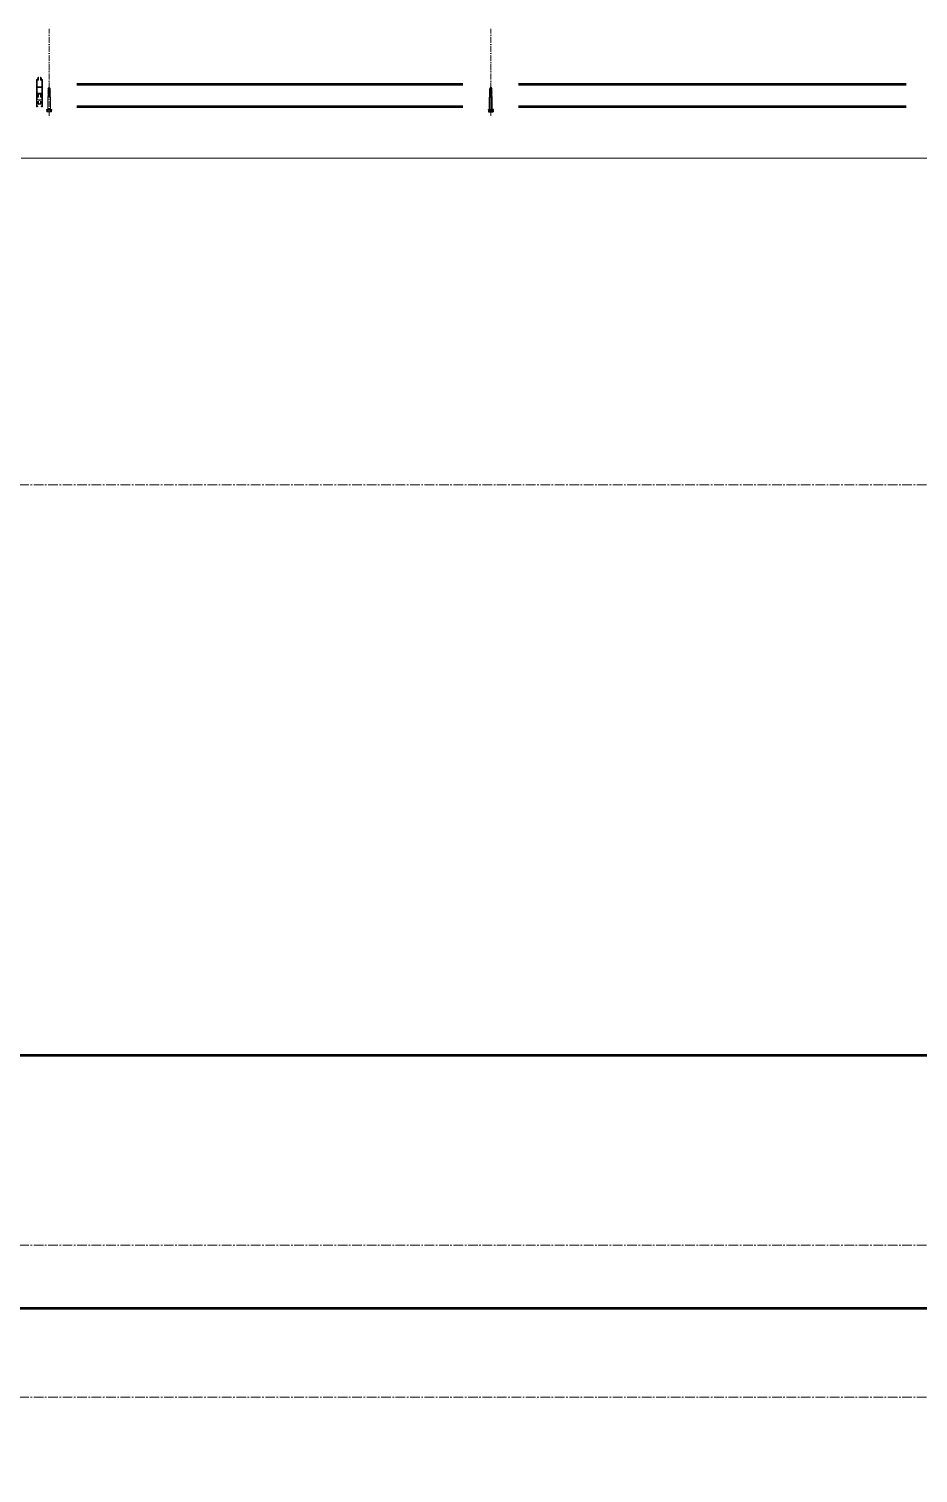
# Model space of a CAD drawing. Header units: millimetres. Extents: x -231292 to 573618, y -153144 to 564035.
# Drawn here: x 37598 to 39354, y -94095 to -91245 of the extents above; entities that cross this region are included whole.
import ezdxf

# ---------------------------------------------------------------- set-up
doc = ezdxf.new("R2010")
doc.units = ezdxf.units.MM
doc.linetypes.add('ACAD_ISO10W100', pattern=[18, 12, -3, 0, -3])
doc.linetypes.add('CENTER2', pattern=[28.575, 19.05, -3.175, 3.175, -3.175])
doc.layers.get('0').update_dxf_attribs({"color": 250})
for name, color, linetype, lineweight in [('Al', 59, 'Continuous', 13), ('АР_Стены_Стекло', 4, 'Continuous', 13), ('Витражные конструкции', 252, 'Continuous', 15), ('Оси', 1, 'ACAD_ISO10W100', 13), ('РД_Оси_100', 250, 'Continuous', 0)]:
    doc.layers.add(name, color=color, linetype=linetype, lineweight=lineweight)
doc.layers.add('КР_Балки-0.5', color=60, linetype='Continuous', lineweight=50, plot=False)
doc.layers.add('РД_Витраж_проем', color=250, linetype='Continuous', lineweight=0, plot=False)

# ---------------------------------------------------------------- blocks, each defined once
blk = doc.blocks.new('VS_5i5x45')
for p, q in [((-5.1, 3.9), (-4.7, 4.5)), ((-5.1, -3.9), (-5.1, 3.9)), ((-5.1, 0), (-5.1, 3.9)), ((-5.1, 0), (-5.1, -3.9)), ((-1.4, 4.5), (-4.7, 4.5)), ((-1.4, 2.7), (-4.7, 2.7)), ((-1.4, 2.7), (-3.2, 2.7)), ((-1.1, 5), (-1.4, 4.5)), ((-1.1, 5), (-0.5, 5)), ((-1.1, 0), (-1.1, 5)), ((-1.1, 0), (-1.1, -5)), ((-0.5, 5), (-0.5, 0)), ((-0.5, 2.7), (23.8, 2.7)), ((-0.5, -5), (-0.5, 0)), ((23.8, 2.7), (24.7, -2.8)), ((24.1, 1.8), (23.8, 2.7)), ((24.1, 1.8), (25, -1.8)), ((24.1, 1.8), (25.4, 1.8)), ((25.4, 1.8), (25.6, 2.7)), ((25.4, 1.8), (26.3, -1.8)), ((25.6, 2.7), (26.5, -2.8)), ((25.9, 1.8), (25.6, 2.7)), ((25.9, 1.8), (26.8, -1.8)), ((25.9, 1.8), (27.2, 1.8)), ((27.2, 1.8), (27.4, 2.7)), ((27.2, 1.8), (28.1, -1.8)), ((27.4, 2.7), (28.3, -2.8)), ((27.7, 1.8), (27.4, 2.7)), ((27.7, 1.8), (28.6, -1.8)), ((27.7, 1.8), (29, 1.8)), ((29, 1.8), (29.2, 2.7)), ((29, 1.8), (29.9, -1.8)), ((29.2, 2.7), (30.1, -2.8)), ((29.5, 1.8), (29.2, 2.7)), ((29.5, 1.8), (30.4, -1.8)), ((29.5, 1.8), (30.8, 1.8)), ((30.8, 1.8), (31, 2.7)), ((30.8, 1.8), (31.7, -1.8)), ((31, 2.7), (31.9, -2.8)), ((31.3, 1.8), (31, 2.7)), ((31.3, 1.8), (32.2, -1.8)), ((31.3, 1.8), (32.6, 1.8)), ((32.6, 1.8), (32.8, 2.7)), ((32.6, 1.8), (33.5, -1.8)), ((32.8, 2.7), (33.7, -2.8)), ((33.1, 1.8), (32.8, 2.7)), ((33.1, 1.8), (34, -1.8)), ((33.1, 1.8), (34.4, 1.8)), ((34.4, 1.8), (34.6, 2.7)), ((34.4, 1.8), (35.3, -1.8)), ((34.6, 2.7), (35.5, -2.8)), ((34.9, 1.8), (34.6, 2.7)), ((34.9, 1.8), (35.8, -1.8)), ((34.9, 1.8), (36.2, 1.8)), ((36.2, 1.8), (36.4, 2.7)), ((36.2, 1.8), (37.1, -1.8)), ((36.4, 2.7), (37.3, -2.8)), ((36.7, 1.8), (36.4, 2.7)), ((36.7, 1.8), (37.6, -1.8)), ((36.7, 1.8), (38, 1.8)), ((38, 1.8), (38.2, 2.7)), ((38, 1.8), (38.9, -1.8)), ((38.2, 2.7), (39.1, -2.8)), ((38.5, 1.8), (38.2, 2.7)), ((38.5, 1.8), (39.4, -1.8)), ((38.5, 1.8), (39.8, 1.8)), ((39.8, 1.8), (40, 2.7)), ((39.8, 1.8), (40.6, -1.7)), ((40, 2.7), (40.9, -2.6)), ((40.3, 1.8), (40, 2.7)), ((40.3, 1.8), (41.7, 1.2)), ((40.3, 1.8), (41.1, -1.5)), ((41.7, 1.2), (41.9, 2.1)), ((41.7, 1.2), (42.3, -1)), ((42.3, 0.9), (41.9, 2.1)), ((41.9, 2.1), (42.6, -1.9)), ((42.3, 0.9), (44.5, 0)), ((42.3, 0.9), (42.7, -0.8)), ((42.7, -0.8), (44.5, 0)), ((-5.1, -3.9), (-4.7, -4.5)), ((-1.4, -2.8), (-4.7, -2.8)), ((-1.4, -4.5), (-4.7, -4.5)), ((-1.1, -5), (-1.4, -4.5)), ((-1.1, -5), (-0.5, -5)), ((-0.5, -2.8), (24.7, -2.8)), ((25, -1.8), (24.7, -2.8)), ((25, -1.8), (26.3, -1.8)), ((26.3, -1.8), (26.5, -2.8)), ((26.8, -1.8), (26.5, -2.8)), ((26.8, -1.8), (28.1, -1.8)), ((28.1, -1.8), (28.3, -2.8)), ((28.6, -1.8), (28.3, -2.8)), ((28.6, -1.8), (29.9, -1.8)), ((29.9, -1.8), (30.1, -2.8)), ((30.4, -1.8), (30.1, -2.8)), ((30.4, -1.8), (31.7, -1.8)), ((31.7, -1.8), (31.9, -2.8)), ((32.2, -1.8), (31.9, -2.8)), ((32.2, -1.8), (33.5, -1.8)), ((33.5, -1.8), (33.7, -2.8)), ((34, -1.8), (33.7, -2.8)), ((34, -1.8), (35.3, -1.8)), ((35.3, -1.8), (35.5, -2.8)), ((35.8, -1.8), (35.5, -2.8)), ((35.8, -1.8), (37.1, -1.8)), ((37.1, -1.8), (37.3, -2.8)), ((37.6, -1.8), (37.3, -2.8)), ((37.6, -1.8), (38.9, -1.8)), ((38.9, -1.8), (39.1, -2.8)), ((39.4, -1.8), (39.1, -2.8)), ((39.4, -1.8), (40.3, -1.8)), ((40.3, -1.8), (40.6, -1.7)), ((40.6, -1.7), (40.9, -2.6)), ((41.1, -1.5), (40.9, -2.6)), ((41.1, -1.5), (42.3, -1)), ((42.3, -1), (42.6, -1.9)), ((42.7, -0.8), (42.6, -1.9))]:
    blk.add_line(p, q)
for centre, radius, start, end in [((-3.5, 3.6), 1.48, 144.0604, 216.6704), ((5.5, 0.4), 10.5, 166.9324, 182.0307), ((6.1, 0), 7.97, 159.8247, 200.1753), ((-0.8, 3.6), 1.07, 125.3093, 234.6907), ((5.5, -0.4), 10.5, 177.9693, 193.0676), ((-3.5, -3.6), 1.48, 143.3296, 215.9396), ((-0.8, -3.6), 1.07, 125.3093, 234.6907)]:
    blk.add_arc(centre, radius, start, end)
blk = doc.blocks.new('ТПУ-032-07')
at = {"color": 191}
blk.add_lwpolyline([(-10.5, -5.2, 0.414214), (-10.2, -5.5), (-9.8, -5.5, -0.414214), (-9.5, -5.8), (-9.5, -5.9, -0.198912), (-9.6, -6.1), (-10.4, -6.9, -0.198912), (-10.6, -7), (-12, -7), (-12, 0), (-9.8, 0, 0.324532), (-9.5, 0.3), (-9.5, 1.4, 0.231307), (-9.6, 1.6), (-10, 1.9, -0.316767), (-10, 2.2), (-8.6, 4.3, -0.780158), (-8, 4.3), (-8, -0.7, 0.493145), (-7.7, -0.9), (-6.1, -0.5, -0.131652), (-5.9, -0.5), (-4.3, -0.9, 0.493145), (-4, -0.7), (-4, 4.3, -0.780158), (-3.4, 4.3), (-2, 2.2, -0.316767), (-2, 1.9), (-2.4, 1.6, 0.231307), (-2.5, 1.4), (-2.5, 0.3, 0.324532), (-2.2, 0), (0, 0), (0, -7), (-1.4, -7, -0.198912), (-1.6, -6.9), (-2.4, -6.1, -0.198912), (-2.5, -5.9), (-2.5, -5.8, -0.414214), (-2.2, -5.5), (-1.8, -5.5, 0.414214), (-1.5, -5.2), (-1.5, -2.9, 0.339454), (-1.7, -2.6), (-5.9, -1.5, 0.131652), (-6.1, -1.5), (-10.3, -2.6, 0.339454), (-10.5, -2.9)], format="xyb", close=True, dxfattribs=at)
blk = doc.blocks.new('ТПУ-032-33')
at = {"color": 191}
for points in [[(-1.4, -33), (0, -33), (0, 0), (-2.2, 0, -0.414214), (-2.5, 0.2), (-2.5, 1.4, -0.231307), (-2.4, 1.6), (-2, 1.9, 0.316767), (-2, 2.1), (-3.4, 4.3, 0.780158), (-4, 4.3), (-4, -1.2, 0.414214), (-3.8, -1.5), (-1.8, -1.5, -0.414214), (-1.5, -1.8), (-1.5, -14.3, -0.493145), (-1.8, -14.6), (-5.9, -14.6, 0.131652), (-6.1, -14.6), (-10.2, -14.6, -0.493145), (-10.5, -14.3), (-10.5, -1.8, -0.414214), (-10.2, -1.5), (-8.2, -1.5, 0.414214), (-8, -1.2), (-8, 4.3, 0.780158), (-8.6, 4.3), (-10, 2.1, 0.316767), (-10, 1.9), (-9.6, 1.6, -0.231307), (-9.5, 1.4), (-9.5, 0.2, -0.414214), (-9.8, 0), (-12, 0), (-12, -33), (-10.6, -33, 0.198912), (-10.4, -32.9), (-9.6, -32.1, 0.198912), (-9.5, -31.9), (-9.5, -31.8, 0.414214), (-9.8, -31.5), (-10.2, -31.5, -0.414214), (-10.5, -31.2), (-10.5, -28.9, -0.339454), (-10.3, -28.6), (-6.1, -28.6, -0.131652), (-5.9, -28.6), (-1.7, -28.6, -0.339454), (-1.5, -28.9), (-1.5, -31.2, -0.414214), (-1.8, -31.5), (-2.2, -31.5, 0.414214), (-2.5, -31.8), (-2.5, -31.9, 0.198912), (-2.4, -32.1), (-1.6, -32.9, 0.198912)], [(-1.5, -15.9, 0.339454), (-1.7, -15.6), (-5.9, -15.6, 0.131652), (-6.1, -15.6), (-10.3, -15.6, 0.339454), (-10.5, -15.9), (-10.5, -26.8, 0.493145), (-10.2, -27.1), (-6.1, -27.1, -0.131652), (-5.9, -27.1), (-1.8, -27.1, 0.493145), (-1.5, -26.8)]]:
    blk.add_lwpolyline(points, format="xyb", close=True, dxfattribs=at)
blk = doc.blocks.new('ТПУ-032-14')
at = {"color": 191}
for p, q in [((-12, 0), (-12, -14)), ((-9.8, 0), (-12, 0)), ((-8.5, 4.4), (-10, 2.1)), ((-10, 1.9), (-9.6, 1.6)), ((-9.5, 1.4), (-9.5, 0.2)), ((-8, -1.2), (-8, 4.2)), ((-4, 4.2), (-4, -1.2)), ((-2, 2.1), (-3.5, 4.4)), ((-2.5, 0.2), (-2.5, 1.4)), ((-2.4, 1.6), (-2, 1.9)), ((0, 0), (-2.3, 0)), ((0, -14), (0, 0)), ((-12, -14), (-10.6, -14)), ((-10.5, -5.8), (-10.5, -1.8)), ((-10.5, -12.2), (-10.5, -9.9)), ((-10.4, -13.9), (-9.6, -13.1)), ((-10.3, -9.6), (-6.1, -8.5)), ((-10.2, -1.5), (-8.2, -1.5)), ((-9.8, -12.5), (-10.2, -12.5)), ((-9.5, -12.9), (-9.5, -12.8)), ((-6.1, -5.9), (-9.2, -6.8)), ((-2.8, -6.8), (-5.9, -5.9)), ((-5.9, -8.5), (-1.7, -9.6)), ((-3.8, -1.5), (-1.8, -1.5)), ((-2.5, -12.8), (-2.5, -12.9)), ((-2.4, -13.1), (-1.6, -13.9)), ((-1.8, -12.5), (-2.3, -12.5)), ((-1.5, -1.8), (-1.5, -5.8)), ((-1.5, -9.9), (-1.5, -12.2)), ((-1.4, -14), (0, -14))]:
    blk.add_line(p, q, dxfattribs=at)
for centre, start, end in [((-9.8, 2), 146.3099, 216.6158), ((-8.2, 4.2), 0, 146.3099), ((-3.8, 4.2), 33.6901, 180), ((-2.3, 2), 323.3842, 33.6901), ((-10.6, -13.8), 270, 315), ((-9.8, -12.8), 0, 90), ((-9.8, -12.9), 315, 0), ((-8.2, -1.2), 270, 0), ((-6, -6.2), 75, 105), ((-3.8, -1.2), 180, 270), ((-2.3, -12.8), 90, 180), ((-2.3, -12.9), 180, 225), ((-1.4, -13.8), 225, 270)]:
    blk.add_arc(centre, 0.25, start, end, dxfattribs=at)
at = {"color": 191, "extrusion": (0, 0, -1)}
for centre, radius, start, end in [((9.7, 0.2), 0.25, 180, 270), ((9.7, 1.4), 0.25, 127.9045, 180), ((2.3, 1.4), 0.25, 0, 52.0955), ((2.3, 0.2), 0.25, 270, 0), ((10.2, -1.8), 0.25, 0, 90), ((9.5, -5.8), 1, 255, 0), ((10.2, -9.9), 0.25, 0, 75), ((10.2, -12.2), 0.25, 270, 0), ((6, -8.8), 0.25, 75, 105), ((2.5, -5.8), 1, 180, 285), ((1.7, -1.8), 0.25, 90, 180), ((1.7, -12.2), 0.25, 180, 270), ((1.7, -9.9), 0.25, 105, 180)]:
    blk.add_arc(centre, radius, start, end, dxfattribs=at)
blk = doc.blocks.new('ВС 5.5х45')
at = {"rotation": 180}
blk.add_blockref('VS_5i5x45', (-0.5, 0), dxfattribs=at)
blk = doc.blocks.new('оси_рен')
at = {"layer": 'РД_Оси_100', "color": 251, "linetype": 'CENTER2', "true_color": 0x636466}
for points in [[(1241712.916, 192613.25), (1189697.958, 192613.25)], [(1241712.916, 191113.25), (1190197.958, 191113.25), (1189697.958, 191263.25)], [(1241712.916, 190813.25), (1190197.958, 190813.25), (1189697.958, 190663.25)]]:
    blk.add_lwpolyline(points, dxfattribs=at)

msp = doc.modelspace()

# ---------------------------------------------------------------- linework, layer by layer
at = {"layer": 'Al', "color": 18, "ltscale": 4, "true_color": 0x000000}
msp.add_line((38510.466, -91363.283), (38510.459, -91417.014), dxfattribs=at)
at = {"layer": 'АР_Стены_Стекло', "color": 18, "lineweight": 50, "true_color": 0x000000}
for p, q in [((38455.036, -91355.316), (37692.908, -91355.316)), ((39330.036, -91355.316), (38564.908, -91355.316)), ((38455.036, -91399.316), (37692.908, -91399.316)), ((39330.036, -91399.316), (38564.908, -91399.316))]:
    msp.add_line(p, q, dxfattribs=at)
at = {"layer": 'КР_Балки-0.5', "color": 18, "ltscale": 200, "true_color": 0x000000}
for p, q in [((36683.458, -93270.283), (54283.458, -93270.277)), ((36683.458, -93270.283), (54283.458, -93270.277)), ((54283.458, -93770.277), (36683.458, -93770.283)), ((54283.458, -93770.277), (36683.458, -93770.283))]:
    msp.add_line(p, q, dxfattribs=at)
at = {"layer": 'Оси', "color": 18, "true_color": 0x000000}
for p, q in [((37638.466, -91363.283), (37638.466, -91245.283)), ((38510.466, -91363.283), (38510.466, -91245.283)), ((37638.466, -91369.283), (37638.472, -91417.014))]:
    msp.add_line(p, q, dxfattribs=at)
at = {"layer": 'РД_Витраж_проем', "color": 18, "linetype": 'Continuous', "lineweight": 0, "true_color": 0x000000}
msp.add_line((53383.458, -91500.283), (37583.458, -91500.283), dxfattribs=at)

# ---------------------------------------------------------------- block references
at = {"rotation": 359.999868838025}
msp.add_blockref('оси_рен', (-1186769.82, -284755.728), dxfattribs=at)
at = {"color": 18, "ltscale": 25, "true_color": 0x000000, "rotation": 270}
msp.add_blockref('ВС 5.5х45', (38510.461, -91404.48), dxfattribs=at)
at = {"layer": 'Al', "color": 18, "ltscale": 4, "true_color": 0x000000, "xscale": -1}
for name, p in [('ТПУ-032-33', (37613.466, -91345.283)), ('ТПУ-032-14', (37613.466, -91378.283)), ('ТПУ-032-07', (37613.466, -91392.283))]:
    msp.add_blockref(name, p, dxfattribs=at)
at = {"layer": 'Витражные конструкции', "color": 18, "ltscale": 25, "true_color": 0x000000, "xscale": -1, "rotation": 270}
msp.add_blockref('VS_5i5x45', (37638.472, -91403.98), dxfattribs=at)

doc.saveas('drawing.dxf')
